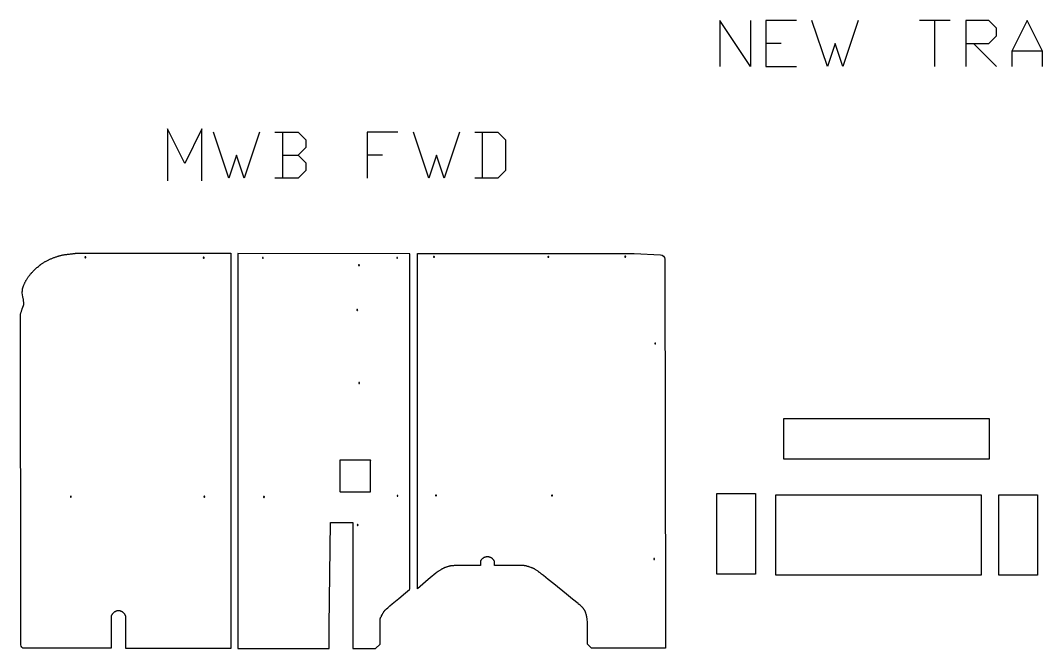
# Model space of a CAD drawing. Extents: x 131 to 9443, y -8375 to -373.
# Drawn here: x 603 to 5107, y -3141 to -373 of the extents above; entities that cross this region are included whole.
import ezdxf

# ---------------------------------------------------------------- set-up
doc = ezdxf.new("R2010")
doc.units = 0
doc.layers.add('Default Layer', color=1, linetype='CONTINUOUS')

msp = doc.modelspace()

# ---------------------------------------------------------------- linework, layer by layer
at = {"layer": 'Default Layer'}
for points in [[(3819.7, -373.3), (3819.7, -576.5), (3684.2, -373.3), (3684.2, -576.5)], [(4022.9, -373.3), (3887.4, -373.3), (3887.4, -576.5), (4022.9, -576.5)], [(4293.8, -373.3), (4226.1, -576.5), (4192.2, -474.9), (4158.3, -576.5), (4090.6, -373.3)], [(4700.2, -373.3), (4564.7, -373.3)], [(4632.5, -576.5), (4632.5, -373.3)], [(4767.9, -474.9), (4869.5, -474.9), (4903.4, -441), (4903.4, -407.2), (4869.5, -373.3), (4767.9, -373.3), (4767.9, -576.5)], [(5106.6, -576.5), (5106.6, -508.8), (5038.9, -373.3), (4971.1, -508.8), (4971.1, -576.5)], [(3955.1, -474.9), (3887.4, -474.9)], [(4903.4, -576.5), (4801.8, -474.9)], [(5106.6, -508.8), (4971.1, -508.8)], [(1402.8, -1079.3), (1402.8, -850.7), (1326.6, -1003.1), (1250.4, -850.7), (1250.4, -1079.3)], [(1656.8, -865.6), (1589.1, -1068.8), (1555.2, -967.2), (1521.3, -1068.8), (1453.6, -865.6)], [(1724.5, -865.6), (1826.1, -865.6), (1860, -899.5), (1860, -933.3), (1826.1, -967.2)], [(1758.4, -1068.8), (1758.4, -865.6)], [(2266.4, -865.6), (2130.9, -865.6), (2130.9, -1068.8)], [(2537.3, -865.6), (2469.6, -1068.8), (2435.7, -967.2), (2401.9, -1068.8), (2334.1, -865.6)], [(2605.1, -865.6), (2706.7, -865.6), (2740.5, -899.5), (2740.5, -1034.9), (2706.7, -1068.8), (2605.1, -1068.8)], [(2638.9, -1068.8), (2638.9, -865.6)], [(1758.4, -967.2), (1826.1, -967.2), (1860, -1001.1), (1860, -1034.9), (1826.1, -1068.8), (1724.5, -1068.8)], [(2198.7, -967.2), (2130.9, -967.2)]]:
    msp.add_lwpolyline(points, dxfattribs=at)
for points in [[(1067.9, -3000.4), (1067.3, -2998.8), (1066.7, -2997.3), (1066.1, -2995.8), (1065.4, -2994.4), (1064.7, -2993), (1063.9, -2991.6), (1063.1, -2990.4), (1062.3, -2989.1), (1061.4, -2987.9), (1060.6, -2986.8), (1059.6, -2985.7), (1058.7, -2984.7), (1057.7, -2983.7), (1056.7, -2982.8), (1055.7, -2981.9), (1054.6, -2981), (1053.6, -2980.2), (1052.5, -2979.5), (1051.4, -2978.8), (1050.2, -2978.2), (1049.1, -2977.6), (1047.9, -2977), (1046.7, -2976.6), (1045.6, -2976.1), (1044.4, -2975.7), (1043.1, -2975.4), (1041.9, -2975.1), (1040.7, -2974.8), (1039.5, -2974.6), (1038.2, -2974.5), (1037, -2974.4), (1035.7, -2974.4), (1034.5, -2974.4), (1033.3, -2974.4), (1032, -2974.5), (1030.8, -2974.6), (1029.5, -2974.8), (1028.3, -2975.1), (1027.1, -2975.4), (1025.9, -2975.7), (1024.7, -2976.1), (1023.5, -2976.5), (1022.3, -2977), (1021.1, -2977.6), (1020, -2978.1), (1018.9, -2978.8), (1017.7, -2979.4), (1016.6, -2980.2), (1015.6, -2980.9), (1014.5, -2981.8), (1013.5, -2982.6), (1012.5, -2983.6), (1011.5, -2984.5), (1010.5, -2985.5), (1009.6, -2986.6), (1008.7, -2987.7), (1007.8, -2988.8), (1007, -2990), (1006.2, -2991.3), (1005.4, -2992.6), (1004.7, -2993.9), (1004, -2995.3), (1003.3, -2996.8), (1002.7, -2998.2), (1002.7, -3139.4), (619.2, -3139.4, -0.413925), (604.2, -3124.4), (604.2, -3024.4), (602.9, -1669.2), (605.1, -1662.2), (607.3, -1655), (609.4, -1648.2), (610.4, -1645.2), (611.2, -1642.6), (611.6, -1641.4), (612.1, -1640.3), (612.5, -1639.1), (613, -1637.9), (614, -1635.6), (615, -1633.2), (615.4, -1632.1), (615.9, -1630.9), (616.3, -1629.7), (616.7, -1628.5), (617, -1627.4), (617.3, -1626.2), (617.6, -1625), (617.7, -1624.4), (617.7, -1623.8), (617.8, -1623.2), (617.9, -1622.6), (617.9, -1621.4), (617.9, -1620.2), (617.9, -1619), (617.8, -1617.9), (617.7, -1616.7), (617.6, -1615.5), (617.4, -1614.3), (617, -1611.9), (616.7, -1609.5), (616.5, -1608.3), (616.3, -1607.1), (616.2, -1605.9), (616, -1604.7), (615.9, -1603.3), (615.9, -1602.5), (615.8, -1601.8), (615.2, -1598.2), (613.9, -1590.6), (610.9, -1572.8), (611, -1571.6), (611, -1570.5), (611.2, -1568.1), (611.3, -1565.8), (611.4, -1563.5), (611.4, -1562.3), (611.5, -1561.1), (611.6, -1560), (611.7, -1558.8), (611.9, -1557.6), (612.1, -1556.5), (612.3, -1555.3), (612.6, -1554.2), (612.9, -1553), (613.3, -1551.5), (613.9, -1549.8), (614.5, -1548), (615.2, -1546.1), (616, -1544), (616.8, -1541.8), (617.7, -1539.5), (618.7, -1537.2), (619.7, -1534.9), (620.7, -1532.6), (621.7, -1530.3), (622.8, -1528), (623.9, -1525.8), (625, -1523.7), (626, -1521.7), (627.1, -1519.7), (628.4, -1517.7), (629.6, -1515.5), (631, -1513.3), (632.5, -1511.1), (634, -1508.8), (635.5, -1506.5), (637.2, -1504.1), (638.8, -1501.8), (640.5, -1499.5), (642.3, -1497.1), (644, -1494.8), (645.8, -1492.6), (647.6, -1490.3), (649.5, -1488.2), (651.3, -1486.1), (652.2, -1485.1), (653.2, -1484), (655.4, -1481.6), (657.9, -1479.1), (660.5, -1476.5), (663.3, -1473.8), (666.2, -1470.9), (669.2, -1468.1), (672.3, -1465.2), (675.5, -1462.4), (678.6, -1459.6), (681.8, -1456.9), (684.8, -1454.3), (687.8, -1451.8), (689.3, -1450.7), (690.7, -1449.6), (692.1, -1448.5), (693.4, -1447.5), (694.7, -1446.5), (696, -1445.6), (698.4, -1443.9), (701, -1442.2), (703.5, -1440.6), (706, -1439.1), (708.6, -1437.5), (711.3, -1436), (713.9, -1434.6), (716.6, -1433.2), (719.2, -1431.8), (721.9, -1430.4), (724.6, -1429.1), (727.4, -1427.8), (730.1, -1426.6), (732.8, -1425.3), (735.6, -1424.1), (738.3, -1422.9), (741.1, -1421.7), (743.9, -1420.6), (746.8, -1419.5), (749.6, -1418.4), (752.5, -1417.3), (755.4, -1416.2), (758.3, -1415.2), (761.3, -1414.2), (764.2, -1413.3), (767.1, -1412.4), (769.9, -1411.5), (772.8, -1410.7), (775.6, -1409.9), (778.4, -1409.2), (781.1, -1408.5), (783.8, -1407.8), (785.1, -1407.5), (786.5, -1407.2), (789.4, -1406.6), (792.4, -1406.1), (795.4, -1405.6), (798.5, -1405.1), (801.7, -1404.7), (804.8, -1404.3), (807.8, -1403.9), (810.8, -1403.5), (813.7, -1403.2), (819, -1402.6), (823.4, -1402.1), (825.3, -1401.9), (826.8, -1401.7), (829.6, -1401.3), (832.3, -1401), (835.1, -1400.6), (837.8, -1400.2), (840.6, -1399.9), (843.4, -1399.6), (846.1, -1399.3), (847.5, -1399.2), (848.9, -1399.1), (850.2, -1399.1), (853.3, -1399.1), (864.7, -1399), (906.6, -1399), (971.5, -1399), (1056.3, -1399), (1272.7, -1399.1), (1530.3, -1399.3), (1530.3, -3139.7), (1067.9, -3139.7), (1067.9, -3000.4)], [(891.2, -1416.6, 0.414214), (889.2, -1414.6, 0.414214), (887.2, -1416.6, 0.414214), (889.2, -1418.6, 0.414214), (891.2, -1416.6)], [(1412.3, -1418.6, 0.414214), (1410.3, -1416.6, 0.414214), (1408.3, -1418.6, 0.414214), (1410.3, -1420.6, 0.414214), (1412.3, -1418.6)], [(1673.1, -1419.5, 0.414214), (1671.1, -1417.5, 0.414214), (1669.1, -1419.5, 0.414214), (1671.1, -1421.5, 0.414214), (1673.1, -1419.5)], [(2264.9, -1419.3, 0.414214), (2262.9, -1417.3, 0.414214), (2260.9, -1419.3, 0.414214), (2262.9, -1421.3, 0.414214), (2264.9, -1419.3)], [(2691, -2755.8), (2690.5, -2754.6), (2689.9, -2753.5), (2689.2, -2752.5), (2688.6, -2751.4), (2687.9, -2750.4), (2687.2, -2749.4), (2686.4, -2748.5), (2685.7, -2747.6), (2684.8, -2746.7), (2684, -2745.9), (2683.2, -2745.1), (2682.3, -2744.3), (2681.4, -2743.6), (2680.4, -2742.9), (2679.5, -2742.3), (2678.5, -2741.6), (2677.5, -2741.1), (2676.5, -2740.5), (2675.5, -2740), (2674.4, -2739.5), (2673.4, -2739.1), (2672.3, -2738.7), (2671.2, -2738.3), (2670.1, -2738), (2669, -2737.7), (2667.9, -2737.4), (2666.8, -2737.2), (2665.7, -2737), (2664.5, -2736.9), (2663.4, -2736.8), (2662.2, -2736.7), (2661.1, -2736.7), (2659.9, -2736.7), (2658.8, -2736.7), (2657.6, -2736.8), (2656.5, -2736.9), (2655.4, -2737.1), (2654.2, -2737.3), (2653.1, -2737.5), (2652, -2737.7), (2650.8, -2738), (2649.7, -2738.4), (2648.6, -2738.8), (2647.5, -2739.2), (2646.5, -2739.6), (2645.4, -2740.1), (2644.3, -2740.6), (2643.3, -2741.2), (2642.3, -2741.8), (2641.3, -2742.4), (2640.3, -2743.1), (2639.3, -2743.8), (2638.4, -2744.6), (2637.5, -2745.4), (2636.6, -2746.2), (2635.7, -2747.1), (2634.9, -2748), (2634, -2748.9), (2633.2, -2749.9), (2632.5, -2751), (2631.7, -2752), (2631, -2753.1), (2630.4, -2754.3), (2629.7, -2755.4), (2629.8, -2775.2), (2598.1, -2775.1), (2563.6, -2775.1), (2547.9, -2775.1), (2534.7, -2775.1), (2524.9, -2775.1), (2521.6, -2775.1), (2519.6, -2775.2), (2516.9, -2775.2), (2514.1, -2775.3), (2511.2, -2775.5), (2508.3, -2775.6), (2505.5, -2775.8), (2502.9, -2776.1), (2501.7, -2776.2), (2500.5, -2776.3), (2499.4, -2776.5), (2498.4, -2776.6), (2497.4, -2776.8), (2496.4, -2777), (2495.5, -2777.2), (2494.5, -2777.4), (2492.6, -2777.9), (2490.7, -2778.5), (2488.8, -2779), (2486.9, -2779.6), (2485, -2780.2), (2483.1, -2780.8), (2480.7, -2781.5), (2478.2, -2782.4), (2475.8, -2783.2), (2473.4, -2784.1), (2472.1, -2784.7), (2470.5, -2785.4), (2468.7, -2786.2), (2466.9, -2787), (2465, -2787.9), (2463.2, -2788.8), (2461.5, -2789.7), (2460.1, -2790.4), (2458.9, -2791.1), (2457.6, -2791.8), (2456.4, -2792.5), (2455.1, -2793.2), (2452.7, -2794.7), (2450.2, -2796.2), (2447.6, -2797.8), (2444.7, -2799.6), (2443.2, -2800.6), (2441.7, -2801.5), (2440.2, -2802.5), (2438.8, -2803.5), (2437.4, -2804.7), (2436, -2805.8), (2433.2, -2808.2), (2424.9, -2815.1), (2416.6, -2822.1), (2400, -2836.1), (2375.9, -2856.5), (2351.8, -2876.8), (2351.8, -1399.7), (3307.1, -1400.2), (3422.9, -1405.8, -0.413909), (3442.9, -1425.7), (3444.6, -3038.3), (3444.6, -3138.3), (3119, -3138.3), (3101.6, -3121), (3101.6, -3021), (3100.7, -3014.9), (3100.2, -3011.8), (3099.7, -3008.8), (3099.1, -3005.5), (3098.5, -3001.8), (3098.2, -2999.9), (3097.8, -2998), (3097.4, -2996.1), (3097, -2994.3), (3096.5, -2992.4), (3096, -2990.4), (3095.4, -2988.4), (3094.8, -2986.3), (3094.2, -2984.3), (3093.6, -2982.3), (3093.2, -2981.4), (3092.9, -2980.5), (3092.6, -2979.6), (3092.2, -2978.8), (3091.5, -2977.2), (3090.8, -2975.7), (3090, -2974.1), (3089.2, -2972.6), (3088.3, -2971.2), (3087.4, -2969.7), (3086.4, -2968.3), (3085.5, -2966.8), (3084.4, -2965.4), (3083.4, -2964.1), (3082.2, -2962.7), (3081.1, -2961.3), (3079.9, -2960), (3078.6, -2958.6), (3077.4, -2957.4), (3076.1, -2956.1), (3075.5, -2955.4), (3074.7, -2954.7), (3073.9, -2954), (3072.9, -2953.2), (3071, -2951.5), (3068.8, -2949.8), (3064.3, -2946.1), (3062.1, -2944.3), (3060, -2942.6), (3036.1, -2923.2), (3009.1, -2901.4), (2953.2, -2856.1), (2928.1, -2835.7), (2907.2, -2818.8), (2898.9, -2812.2), (2892.4, -2807), (2887.8, -2803.4), (2886.4, -2802.2), (2885.5, -2801.6), (2883.2, -2799.9), (2880.7, -2798.1), (2878.2, -2796.4), (2875.7, -2794.7), (2873.2, -2793.1), (2870.8, -2791.6), (2869.7, -2791), (2868.7, -2790.4), (2867.7, -2789.8), (2866.7, -2789.3), (2865.8, -2788.8), (2864.9, -2788.4), (2863.9, -2787.9), (2863, -2787.5), (2861, -2786.6), (2859.1, -2785.8), (2857.1, -2785.1), (2855.2, -2784.4), (2853.4, -2783.7), (2851.6, -2783.1), (2848, -2781.9), (2844.5, -2780.6), (2842.7, -2780), (2840.9, -2779.5), (2839.1, -2778.9), (2837.3, -2778.4), (2834.2, -2777.5), (2832.6, -2777.1), (2831, -2776.6), (2829.4, -2776.3), (2827.8, -2775.9), (2827, -2775.8), (2826.2, -2775.7), (2825.4, -2775.5), (2824.6, -2775.5), (2823.5, -2775.4), (2822.5, -2775.3), (2821.4, -2775.2), (2820.4, -2775.2), (2818.4, -2775.1), (2816.4, -2775.1), (2814.4, -2775.1), (2812.5, -2775.2), (2810.5, -2775.2), (2808.4, -2775.3), (2806.7, -2775.2), (2803.5, -2775.2), (2793.3, -2775.1), (2779.2, -2775.1), (2762.4, -2775.2), (2725.1, -2775.2), (2707.1, -2775.2), (2691, -2775.3), (2691, -2755.8)], [(2426.9, -1415, 0.414214), (2424.9, -1413, 0.414214), (2422.9, -1415, 0.414214), (2424.9, -1417, 0.414214), (2426.9, -1415)], [(2930.9, -1415, 0.414214), (2928.9, -1413, 0.414214), (2926.9, -1415, 0.414214), (2928.9, -1417, 0.414214), (2930.9, -1415)], [(2096.5, -1451.5, 0.414214), (2094.5, -1449.5, 0.414214), (2092.5, -1451.5, 0.414214), (2094.5, -1453.5, 0.414214), (2096.5, -1451.5)], [(2088.9, -1648.7, 0.414214), (2086.9, -1646.7, 0.414214), (2084.9, -1648.7, 0.414214), (2086.9, -1650.7, 0.414214), (2088.9, -1648.7)], [(2097.4, -1970.5, 0.414214), (2095.4, -1968.5, 0.414214), (2093.4, -1970.5, 0.414214), (2095.4, -1972.5, 0.414214), (2097.4, -1970.5)], [(2011.9, -2310.6, 0.414214), (2010.4, -2312.1), (2010.4, -2448, 0.414214), (2011.9, -2449.5), (2144.4, -2449.5, 0.414214), (2145.9, -2448), (2145.9, -2313.4), (2146.1, -2312.6, 0.247968), (2146, -2311.2, 0.247968), (2144.8, -2310.6), (2011.9, -2310.6)], [(827.1, -2471.6, 0.414214), (825.1, -2469.6, 0.414214), (823.1, -2471.6, 0.414214), (825.1, -2473.6, 0.414214), (827.1, -2471.6)], [(1415.2, -2471.6, 0.414214), (1413.2, -2469.6, 0.414214), (1411.2, -2471.6, 0.414214), (1413.2, -2473.6, 0.414214), (1415.2, -2471.6)], [(1678, -2472.6, 0.414214), (1676, -2470.6, 0.414214), (1674, -2472.6, 0.414214), (1676, -2474.6, 0.414214), (1678, -2472.6)], [(2266.5, -2467.6, 0.414214), (2264.5, -2465.6, 0.414214), (2262.5, -2467.6, 0.414214), (2264.5, -2469.6, 0.414214), (2266.5, -2467.6)], [(2436, -2466.1, 0.414214), (2434, -2464.1, 0.414214), (2432, -2466.1, 0.414214), (2434, -2468.1, 0.414214), (2436, -2466.1)], [(2947.4, -2466.3, 0.414214), (2945.4, -2464.3, 0.414214), (2943.4, -2466.3, 0.414214), (2945.4, -2468.3, 0.414214), (2947.4, -2466.3)], [(2090.8, -2596.2, 0.414214), (2088.8, -2594.2, 0.414214), (2086.8, -2596.2, 0.414214), (2088.8, -2598.2, 0.414214), (2090.8, -2596.2)]]:
    msp.add_lwpolyline(points, format="xyb", close=True, dxfattribs=at)
for points in [[(1560.9, -1400.2), (1560.9, -3140.6), (1963.7, -3140.6), (1963.7, -3040.6), (1969.5, -2585.9), (2067.8, -2585.9), (2067.8, -3140.4), (2168.1, -3140.4), (2188.4, -3121.3), (2188.4, -3021.3), (2188.4, -3019.6), (2188.3, -3017.8), (2188.2, -3014.1), (2188.1, -3012.4), (2188.1, -3011.6), (2188.1, -3010.8), (2188.2, -3010.1), (2188.2, -3009.4), (2188.3, -3008.8), (2188.4, -3008.2), (2188.5, -3007.7), (2188.7, -3007.2), (2188.9, -3006.7), (2189.1, -3006.3), (2189.3, -3005.8), (2189.5, -3005.3), (2190, -3004.4), (2191.1, -3002.6), (2191.6, -3001.7), (2192.1, -3000.8), (2193.1, -2998.7), (2194.1, -2996.6), (2196.1, -2992.5), (2197.1, -2990.4), (2198.1, -2988.4), (2199.2, -2986.5), (2199.7, -2985.6), (2200.2, -2984.7), (2201.3, -2982.9), (2202.3, -2981.2), (2203.4, -2979.5), (2204.6, -2977.8), (2205.7, -2976.1), (2206.4, -2975.3), (2207, -2974.5), (2207.6, -2973.7), (2208.3, -2972.9), (2208.9, -2972.1), (2209.6, -2971.4), (2210, -2971), (2210.4, -2970.6), (2211.3, -2969.8), (2213.7, -2967.7), (2216.2, -2965.5), (2221.1, -2961.3), (2231.2, -2952.7), (2241.4, -2944), (2255.7, -2931.8), (2270.1, -2919.6), (2298.9, -2895.2), (2317, -2879.9), (2319.3, -2878), (2319.3, -1400.9), (1560.9, -1400.2)], [(3265.7, -1414), (3265.7, -1414.2), (3265.7, -1414.4), (3265.8, -1414.6), (3265.9, -1414.7), (3265.9, -1414.9), (3266, -1415.1), (3266.2, -1415.2), (3266.3, -1415.4), (3266.4, -1415.5), (3266.6, -1415.6), (3266.7, -1415.7), (3266.9, -1415.8), (3267.1, -1415.9), (3267.3, -1415.9), (3267.5, -1415.9), (3267.7, -1416), (3267.9, -1415.9), (3268.1, -1415.9), (3268.3, -1415.9), (3268.5, -1415.8), (3268.7, -1415.7), (3268.8, -1415.6), (3269, -1415.5), (3269.1, -1415.4), (3269.2, -1415.2), (3269.4, -1415.1), (3269.5, -1414.9), (3269.5, -1414.7), (3269.6, -1414.6), (3269.7, -1414.4), (3269.7, -1414.2), (3269.7, -1414), (3269.7, -1413.8), (3269.7, -1413.6), (3269.6, -1413.4), (3269.5, -1413.2), (3269.5, -1413), (3269.4, -1412.8), (3269.2, -1412.7), (3269.1, -1412.5), (3269, -1412.4), (3268.8, -1412.3), (3268.7, -1412.2), (3268.5, -1412.1), (3268.3, -1412), (3268.1, -1412), (3267.9, -1412), (3267.7, -1412), (3267.5, -1412), (3267.3, -1412), (3267.1, -1412), (3266.9, -1412.1), (3266.7, -1412.2), (3266.6, -1412.3), (3266.4, -1412.4), (3266.3, -1412.5), (3266.2, -1412.7), (3266, -1412.8), (3265.9, -1413), (3265.9, -1413.2), (3265.8, -1413.4), (3265.7, -1413.6), (3265.7, -1413.8), (3265.7, -1414)], [(3397.9, -1796.5), (3397.9, -1796.7), (3397.9, -1796.9), (3398, -1797.1), (3398.1, -1797.3), (3398.1, -1797.5), (3398.2, -1797.6), (3398.4, -1797.8), (3398.5, -1797.9), (3398.6, -1798.1), (3398.8, -1798.2), (3399, -1798.3), (3399.1, -1798.4), (3399.3, -1798.4), (3399.5, -1798.5), (3399.7, -1798.5), (3399.9, -1798.5), (3400.1, -1798.5), (3400.3, -1798.5), (3400.5, -1798.4), (3400.7, -1798.4), (3400.9, -1798.3), (3401, -1798.2), (3401.2, -1798.1), (3401.3, -1797.9), (3401.4, -1797.8), (3401.6, -1797.6), (3401.7, -1797.5), (3401.7, -1797.3), (3401.8, -1797.1), (3401.9, -1796.9), (3401.9, -1796.7), (3401.9, -1796.5), (3401.9, -1796.3), (3401.9, -1796.1), (3401.8, -1795.9), (3401.7, -1795.7), (3401.7, -1795.6), (3401.6, -1795.4), (3401.4, -1795.2), (3401.3, -1795.1), (3401.2, -1795), (3401, -1794.9), (3400.9, -1794.8), (3400.7, -1794.7), (3400.5, -1794.6), (3400.3, -1794.6), (3400.1, -1794.5), (3399.9, -1794.5), (3399.7, -1794.5), (3399.5, -1794.6), (3399.3, -1794.6), (3399.1, -1794.7), (3399, -1794.8), (3398.8, -1794.9), (3398.6, -1795), (3398.5, -1795.1), (3398.4, -1795.2), (3398.2, -1795.4), (3398.1, -1795.6), (3398.1, -1795.7), (3398, -1795.9), (3397.9, -1796.1), (3397.9, -1796.3), (3397.9, -1796.5)], [(3967, -2306.5), (3967, -2126.5), (4872, -2126.5), (4872, -2306.5), (3967, -2306.5)], [(3670.7, -2812.6), (3670.7, -2457.6), (3841.7, -2457.6), (3841.7, -2812.6), (3670.7, -2812.6)], [(3931.7, -2817.7), (3931.7, -2462.7), (4836.7, -2462.7), (4836.7, -2817.7), (3931.7, -2817.7)], [(4913.4, -2817.7), (4913.4, -2462.7), (5084.4, -2462.7), (5084.4, -2817.7), (4913.4, -2817.7)], [(3393.3, -2746.2), (3393.3, -2746.4), (3393.4, -2746.6), (3393.4, -2746.8), (3393.5, -2747), (3393.6, -2747.1), (3393.7, -2747.3), (3393.8, -2747.4), (3393.9, -2747.6), (3394.1, -2747.7), (3394.2, -2747.8), (3394.4, -2747.9), (3394.6, -2748), (3394.7, -2748.1), (3394.9, -2748.1), (3395.1, -2748.2), (3395.3, -2748.2), (3395.5, -2748.2), (3395.7, -2748.1), (3395.9, -2748.1), (3396.1, -2748), (3396.3, -2747.9), (3396.4, -2747.8), (3396.6, -2747.7), (3396.7, -2747.6), (3396.9, -2747.4), (3397, -2747.3), (3397.1, -2747.1), (3397.2, -2747), (3397.2, -2746.8), (3397.3, -2746.6), (3397.3, -2746.4), (3397.3, -2746.2), (3397.3, -2746), (3397.3, -2745.8), (3397.2, -2745.6), (3397.2, -2745.4), (3397.1, -2745.2), (3397, -2745.1), (3396.9, -2744.9), (3396.7, -2744.8), (3396.6, -2744.6), (3396.4, -2744.5), (3396.3, -2744.4), (3396.1, -2744.3), (3395.9, -2744.3), (3395.7, -2744.2), (3395.5, -2744.2), (3395.3, -2744.2), (3395.1, -2744.2), (3394.9, -2744.2), (3394.7, -2744.3), (3394.6, -2744.3), (3394.4, -2744.4), (3394.2, -2744.5), (3394.1, -2744.6), (3393.9, -2744.8), (3393.8, -2744.9), (3393.7, -2745.1), (3393.6, -2745.2), (3393.5, -2745.4), (3393.4, -2745.6), (3393.4, -2745.8), (3393.3, -2746), (3393.3, -2746.2)]]:
    msp.add_lwpolyline(points, close=True, dxfattribs=at)

doc.saveas('drawing.dxf')
